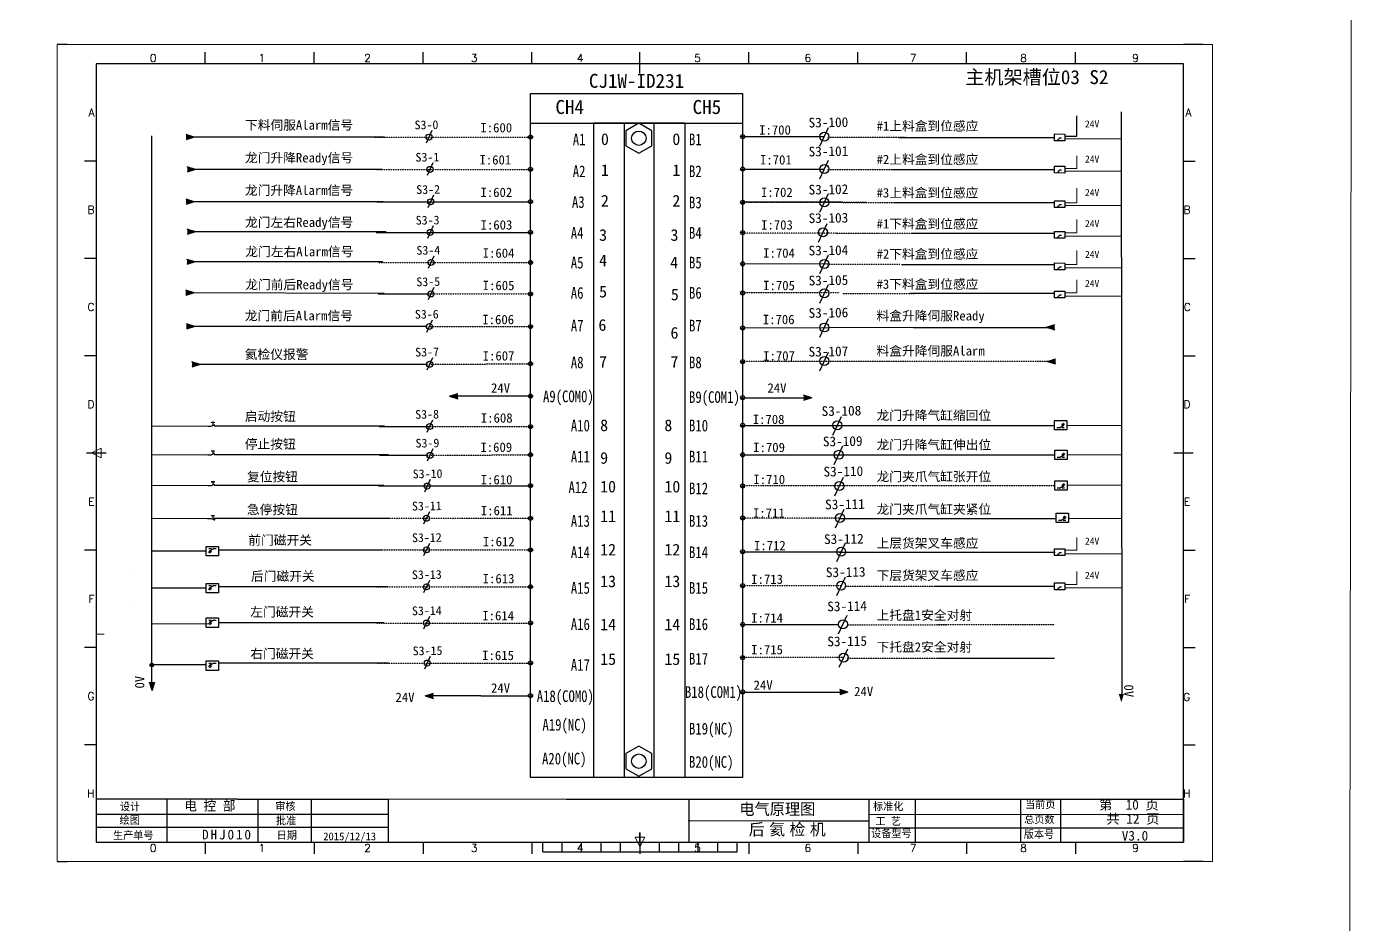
# Model space of a CAD drawing. Extents: x -471 to 3265, y -2399 to 467.
# Drawn here: x 2582 to 3265, y -984 to -523 of the extents above; entities that cross this region are included whole.
import ezdxf
from ezdxf.enums import TextEntityAlignment as Align

# ---------------------------------------------------------------- set-up
doc = ezdxf.new("R2010")
doc.units = 0
doc.header["$MEASUREMENT"] = 0
doc.linetypes.add('ACAD_ISO02W100', pattern=[15, 12, -3])
doc.linetypes.add('ACANSTGL', pattern=[0.11811, 0.07874, -0.03937])
doc.layers.add('1', color=3, linetype='Continuous', lineweight=20)
for name, color, linetype in [('AE_BOR', 1, 'Continuous'), ('SYMS', 7, 'Continuous'), ('图层1', 7, 'Continuous')]:
    doc.layers.add(name, color=color, linetype=linetype)
doc.styles.add('HZ', font='SimSun.ttf', dxfattribs={"width": 0.8})
doc.styles.add('WD', font='romans.shx', dxfattribs={"bigfont": 'gbcbig.shx'})
doc.styles.add('样式 2', font='NSimSun.ttf')

# ---------------------------------------------------------------- blocks, each defined once
blk = doc.blocks.new('SYMB2_M_326')
for p, q in [((-6.4, -0.5), (-7.8, 0.9)), ((0, 0), (0, -5)), ((-8.2, -2.2), (-9.6, -0.8)), ((-7.5, -2.9), (-8.2, -2.2)), ((-6.9, -2.4), (-8, -3.5)), ((-5.7, -4.7), (-8, -3.5)), ((-7.5, -2.9), (-7.1, -2.6)), ((-5.7, -4.7), (-7.5, -2.9)), ((-7.1, -2.6), (-6.9, -2.4)), ((-5.7, -4.7), (-6.9, -2.4)), ((-5.7, -1.2), (-6.4, -0.5)), ((-5.2, -0.6), (-6.2, -1.7)), ((-3.9, -2.9), (-6.2, -1.7)), ((-5.7, -1.2), (-5.4, -0.8)), ((-3.9, -2.9), (-5.7, -1.2)), ((-5.4, -0.8), (-5.2, -0.6)), ((-3.9, -2.9), (-5.2, -0.6)), ((0, -10), (-4, -3.5)), ((0, -10), (0, -15))]:
    blk.add_line(p, q)
for points in [[(-5.7, -4.7), (-6.9, -2.4), (-8, -3.5)], [(-3.9, -2.9), (-5.2, -0.6), (-6.2, -1.7)]]:
    blk.add_solid(points)
blk = doc.blocks.new('WDDOT')
blk.add_hatch(color=256).paths.add_polyline_path([(0.5, 0, 1), (-0.5, 0, 1)])
blk.add_circle((0, 0), 0.5)
blk = doc.blocks.new('gb_a2_a')
for p, q in [((584, 410), (25, 410)), ((25, 410), (25, 10)), ((584, 10), (584, 410)), ((25, 10), (584, 10))]:
    blk.add_line(p, q)
at = {"lineweight": 9, "ltscale": 0.1}
blk.add_line((25, 116.86), (29, 116.86), dxfattribs=at)
at = {"layer": 'AE_BOR', "lineweight": 30}
for p, q in [((10, 420), (4.93, 420)), ((594, 420), (584, 420)), ((4.93, 0), (10, 0)), ((594, 0), (584, 0))]:
    blk.add_line(p, q, dxfattribs=at)
at = {"layer": 'AE_BOR', "color": 1, "lineweight": 15}
for p, q in [((4.93, 420), (598.93, 420)), ((4.93, 0), (4.93, 420)), ((598.93, 420), (598.93, 0)), ((22.5, 210), (27.5, 212.5)), ((27.5, 212.5), (27.5, 207.5)), ((27.5, 207.5), (22.5, 210)), ((304.5, 7.5), (302, 12.5)), ((302, 12.5), (307, 12.5)), ((307, 12.5), (304.5, 7.5)), ((598.93, 0), (4.93, 0))]:
    blk.add_line(p, q, dxfattribs=at)
at = {"layer": 'AE_BOR'}
for p, q in [((81, 410), (81, 416)), ((137, 410), (137, 416)), ((193, 410), (193, 416)), ((249, 410), (249, 416)), ((304.5, 410), (304.5, 416)), ((360.5, 410), (360.5, 416)), ((416.5, 410), (416.5, 416)), ((472.5, 410), (472.5, 416)), ((528.5, 410), (528.5, 416)), ((25, 360), (19, 360)), ((584, 360), (590, 360)), ((25, 310), (19, 310)), ((584, 310), (590, 310)), ((25, 260), (19, 260)), ((584, 260), (590, 260)), ((25, 160), (19, 160)), ((584, 160), (590, 160)), ((25, 110), (19, 110)), ((584, 110), (590, 110)), ((25, 60), (19, 60)), ((584, 60), (590, 60)), ((81, 10), (81, 4)), ((137, 10), (137, 4)), ((193, 10), (193, 4)), ((249, 10), (249, 4)), ((304.5, 10), (304.5, 4)), ((360.5, 10), (360.5, 4)), ((416.5, 10), (416.5, 4)), ((472.5, 10), (472.5, 4)), ((528.5, 10), (528.5, 4))]:
    blk.add_line(p, q, dxfattribs=at)
at = {"layer": 'AE_BOR', "color": 2, "lineweight": 30}
for p, q in [((304.5, 405), (304.5, 415)), ((20, 210), (30, 210)), ((579, 210), (589, 210)), ((304.5, 10), (304.5, 15)), ((304.5, 15), (304.5, 5)), ((254.5, 5), (254.5, 10)), ((264.5, 5), (264.5, 10)), ((274.5, 5), (274.5, 10)), ((284.5, 5), (284.5, 10)), ((294.5, 5), (294.5, 10)), ((304.5, 10), (304.5, 5)), ((314.5, 5), (314.5, 10)), ((324.5, 5), (324.5, 10)), ((334.5, 5), (334.5, 10)), ((344.5, 5), (344.5, 10)), ((354.5, 5), (354.5, 10)), ((254.5, 5), (354.5, 5))]:
    blk.add_line(p, q, dxfattribs=at)
at = {"layer": 'AE_BOR', "style": 'WD'}
for s, p in [('0', (54.27, 411)), ('1', (110.12, 411)), ('2', (164.42, 411)), ('3', (219.22, 411)), ('4', (273.82, 411)), ('5', (334.12, 411)), ('6', (390.81, 411)), ('7', (445.01, 411)), ('8', (501.67, 411)), ('9', (559.4, 411)), ('0', (54.27, 5)), ('1', (110.12, 5)), ('2', (164.42, 5)), ('3', (219.22, 5)), ('4', (273.82, 5)), ('5', (334.12, 5)), ('6', (390.81, 5)), ('7', (445.01, 5)), ('8', (501.67, 5)), ('9', (559.4, 5))]:
    blk.add_text(s, height=4, dxfattribs=at).set_placement(p, align=Align.CENTER)
for s, p in [('A', (24, 385)), ('A', (588.05, 385)), ('B', (24, 335)), ('B', (587.67, 335)), ('C', (24, 285)), ('C', (587.86, 285)), ('D', (24, 235)), ('D', (587.67, 235)), ('E', (24, 185)), ('E', (587.48, 185)), ('F', (24, 135)), ('F', (587.48, 135)), ('F', (587.48, 135)), ('G', (24, 85)), ('G', (587.48, 84.56)), ('H', (24, 35)), ('H', (587.67, 35))]:
    blk.add_text(s, height=4, dxfattribs=at).set_placement(p, align=Align.MIDDLE_RIGHT)
blk = doc.blocks.new('常开按钮')
at = {"linetype": 'ByBlock'}
for p, q in [((-1911.92, -787.73), (-1910.06, -787.73)), ((-1910.06, -787.73), (-1908.18, -786.93)), ((-1909.9, -785.68), (-1908.56, -785.68)), ((-1909.9, -785.68), (-1909.9, -786.07)), ((-1909.23, -785.68), (-1909.23, -785.89)), ((-1909.23, -786.06), (-1909.23, -786.28)), ((-1909.23, -786.45), (-1909.23, -786.67)), ((-1909.23, -786.84), (-1909.23, -787.05)), ((-1909.23, -787.22), (-1909.23, -787.38)), ((-1908.56, -785.68), (-1908.56, -786.07)), ((-1906.25, -787.73), (-1908.52, -787.73))]:
    blk.add_line(p, q, dxfattribs=at)
blk = doc.blocks.new('常闭按钮')
at = {"linetype": 'ByBlock'}
for p, q in [((-1854.11, -790.83), (-1852.77, -790.83)), ((-1854.11, -790.83), (-1854.11, -791.22)), ((-1853.44, -790.83), (-1853.44, -791.04)), ((-1853.44, -791.21), (-1853.44, -791.43)), ((-1853.44, -791.6), (-1853.44, -791.82)), ((-1853.44, -791.99), (-1853.44, -792.2)), ((-1852.77, -790.83), (-1852.77, -791.22)), ((-1856.13, -792.28), (-1854.28, -792.28)), ((-1854.28, -792.28), (-1852.4, -793.09)), ((-1853.44, -792.37), (-1853.44, -792.53)), ((-1850.47, -792.28), (-1852.73, -792.28)), ((-1852.73, -792.28), (-1852.73, -793.43))]:
    blk.add_line(p, q, dxfattribs=at)

msp = doc.modelspace()

# ---------------------------------------------------------------- hatches: boundary and pattern name
for points in [[(2668.14, -579.42), (2663.89, -580.78), (2663.89, -578.06)], [(2668.74, -596.06), (2664.5, -597.42), (2664.5, -594.7)], [(2668.15, -612.64), (2663.9, -614), (2663.9, -611.28)], [(2668.74, -628.15), (2664.49, -629.51), (2664.49, -626.79)], [(2668.58, -643.6), (2664.33, -644.96), (2664.33, -642.24)], [(2668.02, -659.48), (2663.78, -660.84), (2663.78, -658.12)], [(2668.36, -676.74), (2664.12, -678.1), (2664.12, -675.38)], [(3106.31, -677.11), (3110.56, -675.75), (3110.56, -678.47)], [(2671.18, -696.23), (2666.93, -697.59), (2666.93, -694.87)], [(3106.8, -694.67), (3111.05, -693.31), (3111.05, -696.03)], [(2799.41, -712.52), (2803.66, -711.16), (2803.66, -713.88)], [(2985.72, -713.45), (2981.48, -714.81), (2981.48, -712.09)], [(2646.5, -863.8), (2645.08, -859.58), (2647.8, -859.54)], [(2786.87, -866.55), (2791.12, -865.19), (2791.12, -867.91)], [(3004.25, -864.66), (3000.01, -866.02), (3000.01, -863.3)], [(3144.82, -869.86), (3143.46, -865.61), (3146.18, -865.61)]]:
    msp.add_hatch(color=256).paths.add_polyline_path(points)
h = msp.add_hatch(color=256)
edge = h.paths.add_edge_path()
edge.add_arc((2646.3, -850.83), 0.944, 0, 360)

# ---------------------------------------------------------------- linework, layer by layer
at = {"lineweight": -3, "ltscale": 0.5}
for p, q in [((3144.82, -566.5), (3145.05, -865.53)), ((3001.47, -612.9), (2950.31, -612.9)), ((2994.41, -644.8), (2950.1, -644.54)), ((3038.99, -677.33), (2950.1, -677.56)), ((3114.57, -727.79), (3114.74, -727.79)), ((3114.72, -743.1), (3114.88, -743.1)), ((3114.72, -758.87), (3114.88, -758.87)), ((2999.7, -775.4), (3110.83, -775.4)), ((3115.32, -775.5), (3115.48, -775.5)), ((2999.7, -792.69), (3110.83, -792.69))]:
    msp.add_line(p, q, dxfattribs=at)
for p, q in [((2841.02, -572.23), (2950.1, -572.23)), ((2646.3, -859.7), (2646.3, -578.77)), ((2668.14, -579.42), (2663.89, -578.06)), ((2668.14, -579.42), (2663.89, -580.78)), ((2765.81, -579.44), (2664.52, -579.44)), ((2790.36, -576.09), (2787.44, -582.49)), ((2950.1, -579.15), (2992.12, -579.15)), ((2989.86, -584.12), (2994.29, -574.53)), ((3030.56, -579.54), (3110.5, -579.54)), ((3110.49, -581.28), (3110.5, -577.8)), ((3110.5, -577.8), (3115.72, -577.82)), ((3115.72, -577.82), (3115.71, -581.3)), ((3115.71, -581.3), (3110.49, -581.28)), ((2790.84, -592.7), (2787.91, -599.1)), ((2989.86, -600.84), (2994.28, -591.26)), ((2668.74, -596.06), (2664.5, -594.7)), ((2668.74, -596.06), (2664.5, -597.42)), ((2764.75, -596.05), (2665.05, -596.05)), ((2950.1, -595.87), (2992.11, -595.87)), ((3027.12, -596.11), (3110.5, -596.11)), ((3110.49, -597.85), (3110.5, -594.37)), ((3115.71, -597.86), (3110.49, -597.85)), ((3110.5, -594.37), (3115.72, -594.38)), ((3115.72, -594.38), (3115.71, -597.86)), ((2668.15, -612.64), (2663.9, -611.28)), ((2668.15, -612.64), (2663.9, -614)), ((2765.23, -612.63), (2664.41, -612.63)), ((2791.22, -609.32), (2788.29, -615.72)), ((2989.86, -617.97), (2994.28, -608.39)), ((3027.68, -612.94), (3110.5, -612.94)), ((3110.49, -615.58), (3110.5, -612.09)), ((3110.5, -612.09), (3115.72, -612.11)), ((3115.72, -612.11), (3115.71, -615.59)), ((3115.71, -615.59), (3110.49, -615.58)), ((2668.74, -628.15), (2664.49, -626.79)), ((2668.74, -628.15), (2664.49, -629.51)), ((2766.89, -628.14), (2664.7, -628.14)), ((2790.94, -625.08), (2788.01, -631.48)), ((2989.19, -633.37), (2993.62, -623.79)), ((3110.49, -631.38), (3110.5, -627.89)), ((3110.5, -627.89), (3115.72, -627.91)), ((3115.72, -627.91), (3115.71, -631.39)), ((3037.49, -628.74), (3110.5, -628.74)), ((3115.71, -631.39), (3110.49, -631.38)), ((2791.32, -640.54), (2788.39, -646.94)), ((2989.86, -649.53), (2994.28, -639.95)), ((2668.58, -643.6), (2664.33, -642.24)), ((2668.58, -643.6), (2664.33, -644.96)), ((2765.1, -643.6), (2664.7, -643.6)), ((3031.78, -644.89), (3110.5, -644.89)), ((3110.49, -647.6), (3110.5, -644.11)), ((3115.71, -647.61), (3110.49, -647.6)), ((3110.5, -644.11), (3115.72, -644.13)), ((3115.72, -644.13), (3115.71, -647.61)), ((2989.86, -664.7), (2994.28, -655.12)), ((2668.02, -659.48), (2663.78, -658.12)), ((2668.02, -659.48), (2663.78, -660.84)), ((2765.79, -659.78), (2664.48, -659.47)), ((2762.77, -659.95), (2788.68, -659.95)), ((2791.27, -656.72), (2788.34, -663.12)), ((3036.11, -659.55), (3110.5, -659.55)), ((3110.49, -662.05), (3110.5, -658.57)), ((3115.71, -662.06), (3110.49, -662.05)), ((3110.5, -658.57), (3115.72, -658.58)), ((3115.72, -658.58), (3115.71, -662.06)), ((2668.36, -676.74), (2664.12, -675.38)), ((2790.51, -673.43), (2787.59, -679.83)), ((2989.86, -682.24), (2994.28, -672.66)), ((3106.31, -677.11), (3110.56, -675.75)), ((2668.36, -676.74), (2664.12, -678.1)), ((2767.69, -676.78), (2664.57, -676.78)), ((2763.1, -676.66), (2787.97, -676.66)), ((3037.91, -677.29), (3110.36, -677.29)), ((3106.31, -677.11), (3110.56, -678.47)), ((2671.18, -696.23), (2666.93, -694.87)), ((2671.18, -696.23), (2666.93, -697.59)), ((2768.54, -696.24), (2668.12, -696.24)), ((2763.27, -696.09), (2788.09, -696.09)), ((2790.68, -692.86), (2787.76, -699.26)), ((2989.86, -699.5), (2994.28, -689.92)), ((3106.8, -694.67), (3111.05, -693.31)), ((3106.8, -694.67), (3111.05, -696.03)), ((2799.41, -712.52), (2803.66, -711.16)), ((2799.41, -712.52), (2803.66, -713.88)), ((2841.02, -712.58), (2803.57, -712.59)), ((2950.1, -713.35), (2981.51, -713.35)), ((2985.72, -713.45), (2981.48, -712.09)), ((2985.72, -713.45), (2981.48, -714.81)), ((2996.56, -732.53), (3000.99, -722.95)), ((2766.01, -728.01), (2680.62, -728.01)), ((2763.27, -728.1), (2788.09, -728.1)), ((2790.68, -724.87), (2787.75, -731.27)), ((2950.1, -727.57), (3110.6, -727.57)), ((2767.98, -742.7), (2680.62, -742.7)), ((2763.44, -742.89), (2788.45, -742.89)), ((2790.85, -739.66), (2787.93, -746.06)), ((2950.1, -742.72), (3110.39, -742.72)), ((2997.21, -747.69), (3001.64, -738.11)), ((2789.4, -755.48), (2786.47, -761.88)), ((2997.53, -763.73), (3001.96, -754.15)), ((2765.57, -758.54), (2680.62, -758.54)), ((2762.81, -758.71), (2840.67, -758.71)), ((2997.85, -780.19), (3002.28, -770.61)), ((2768.94, -775.41), (2680.62, -775.41)), ((2789.02, -772.01), (2786.09, -778.41)), ((2765.07, -791.66), (2680.62, -791.66)), ((2789.02, -788.26), (2786.09, -794.66)), ((2998.5, -797.48), (3002.93, -787.9)), ((3110.49, -794.46), (3110.5, -790.98)), ((3110.5, -790.98), (3115.72, -790.99)), ((3115.72, -790.99), (3115.71, -794.47)), ((2674.3, -792.28), (2646.3, -792.28)), ((2950.1, -792.51), (3000.76, -792.51)), ((3115.71, -794.47), (3110.49, -794.46)), ((2635.95, -802.66), (2635.95, -802.66)), ((2998.5, -814.99), (3002.93, -805.41)), ((2674.3, -811.28), (2646.3, -811.28)), ((2767.56, -810.56), (2680.62, -810.56)), ((2789.01, -807.3), (2786.08, -813.7)), ((3049.04, -810.28), (3110.5, -810.28)), ((3110.49, -812.03), (3110.5, -808.55)), ((3115.71, -812.04), (3110.49, -812.03)), ((3110.5, -808.55), (3115.72, -808.56)), ((3115.72, -808.56), (3115.71, -812.04)), ((2635.95, -820.66), (2635.95, -820.66)), ((2789.01, -825.85), (2786.08, -832.25)), ((2999.45, -834.8), (3003.88, -825.21)), ((2765.75, -829.15), (2680.65, -829.15)), ((2950.1, -829.94), (2999.41, -829.94)), ((2789.39, -846.43), (2786.46, -852.83)), ((2999.79, -851.94), (3004.22, -842.36)), ((2674.3, -850.59), (2646.3, -850.59)), ((2767.99, -849.73), (2680.65, -849.73)), ((3050.33, -847.23), (3110.5, -847.23)), ((2646.5, -863.8), (2645.08, -859.58)), ((2646.5, -863.8), (2647.8, -859.54)), ((2786.87, -866.55), (2791.12, -865.19)), ((2786.87, -866.55), (2791.12, -867.91)), ((2799.85, -866.53), (2791.13, -866.53)), ((2815.52, -866.53), (2799.85, -866.53)), ((2815.52, -866.53), (2841.02, -866.53)), ((2950.1, -864.68), (2975.6, -864.68)), ((2975.6, -864.68), (2991.28, -864.68)), ((2991.28, -864.68), (2999.99, -864.68)), ((3004.25, -864.66), (3000.01, -863.3)), ((3004.25, -864.66), (3000.01, -866.02)), ((2690.21, -919.79), (2617.78, -919.79)), ((2617.78, -919.79), (2617.78, -941.78)), ((2654.05, -919.79), (2654.05, -941.78)), ((2690.21, -919.79), (2767.82, -919.79)), ((2700.81, -919.79), (2700.81, -941.78)), ((2728.26, -919.79), (2728.26, -941.79)), ((2767.82, -919.79), (2767.82, -941.78)), ((2859.31, -919.79), (2979.21, -919.79)), ((2922.37, -919.79), (2922.37, -941.78)), ((2979.21, -919.79), (3116.78, -919.79)), ((3015, -919.79), (3015, -941.78)), ((3116.78, -919.79), (3176.78, -919.79)), ((2979.21, -930.79), (3014.97, -930.79)), ((2617.78, -941.78), (3176.78, -941.78))]:
    msp.add_line(p, q)
at = {"linetype": 'ACAD_ISO02W100'}
for p, q in [((3121.98, -578.89), (3122.01, -568.45)), ((3113.02, -579.91), (3111.82, -581.14)), ((3114.02, -579.92), (3113.02, -579.91)), ((3115.72, -578.87), (3121.98, -578.89)), ((3113.02, -596.48), (3111.82, -597.71)), ((3114.02, -596.48), (3113.02, -596.48)), ((3115.72, -595.44), (3121.98, -595.46)), ((3113.02, -614.21), (3111.82, -615.43)), ((3114.02, -614.21), (3113.02, -614.21)), ((3113.02, -630.01), (3111.82, -631.23)), ((3114.02, -630.01), (3113.02, -630.01)), ((3113.02, -646.23), (3111.82, -647.45)), ((3114.02, -646.23), (3113.02, -646.23)), ((3113.02, -660.68), (3111.82, -661.91)), ((3114.02, -660.68), (3113.02, -660.68)), ((3113.02, -793.09), (3111.82, -794.32)), ((3114.02, -793.09), (3113.02, -793.09)), ((3113.02, -810.66), (3111.82, -811.89)), ((3114.02, -810.66), (3113.02, -810.66))]:
    msp.add_line(p, q, dxfattribs=at)
at = {"linetype": 'ACANSTGL'}
for p, q in [((2760.78, -579.41), (2841.02, -579.41)), ((2993.7, -579.38), (3033.87, -579.38)), ((2761.61, -596.02), (2841.02, -596.02)), ((2993.7, -596.11), (3034.19, -596.11)), ((3014.03, -612.96), (2950.1, -612.94)), ((3001.86, -612.94), (3032.8, -612.94)), ((2998.16, -628.72), (2949.44, -628.72)), ((2998.16, -628.72), (3037.69, -628.72)), ((2762.84, -643.86), (2841.02, -643.86)), ((2993.8, -644.8), (3030.98, -644.8)), ((2788.69, -660.04), (2841.02, -660.04)), ((2999.78, -659.49), (2950.1, -659.49)), ((3001.39, -659.73), (3038.65, -659.73)), ((2789.02, -676.75), (2841.02, -676.78)), ((2789.19, -696.18), (2841.02, -695.92)), ((2950.1, -694.5), (3039.62, -694.5)), ((3038.73, -694.55), (3110.5, -694.55)), ((2787.65, -728.19), (2841.02, -728.19)), ((2789.36, -742.98), (2841.02, -742.7)), ((2950.1, -758.43), (3039.62, -758.43)), ((3037.77, -758.48), (3110.5, -758.48)), ((2761.73, -775.33), (2841.02, -775.33)), ((3000.11, -775.23), (2950.1, -775.23)), ((2761.57, -791.58), (2841.02, -791.58)), ((2761.73, -810.55), (2841.02, -810.55)), ((3000.76, -810.02), (2950.1, -810.02)), ((3002.41, -810.25), (3051.13, -810.25)), ((2762.05, -829.17), (2841.02, -829.17)), ((3003.79, -830.06), (3055.18, -830.06)), ((3050.02, -829.88), (3110.5, -829.88)), ((2762.39, -849.75), (2841.02, -849.75)), ((3002.05, -846.97), (2950.1, -846.97)), ((3003.84, -847.21), (3059.5, -847.21))]:
    msp.add_line(p, q, dxfattribs=at)
at = {"lineweight": -3}
for p, q in [((2839.98, -579.41), (2842.06, -579.41)), ((2841.02, -578.37), (2841.02, -580.45)), ((2949.06, -579.15), (2951.14, -579.15)), ((2950.1, -578.11), (2950.1, -580.19)), ((2839.98, -596.02), (2842.06, -596.02)), ((2841.02, -594.98), (2841.02, -597.06)), ((2949.06, -595.87), (2951.14, -595.87)), ((2950.1, -594.83), (2950.1, -596.91)), ((2762.02, -612.64), (2841.02, -612.64)), ((2839.98, -612.64), (2842.06, -612.64)), ((2841.02, -611.6), (2841.02, -613.68)), ((2949.06, -612.94), (2951.14, -612.94)), ((2950.1, -611.9), (2950.1, -613.98)), ((2841.02, -627.36), (2841.02, -629.44)), ((2950.1, -627.45), (2950.1, -629.53)), ((2761.61, -628.4), (2841.02, -628.4)), ((2839.98, -628.4), (2842.06, -628.4)), ((2949.06, -628.49), (2951.14, -628.49)), ((2839.98, -643.86), (2842.06, -643.86)), ((2841.02, -642.82), (2841.02, -644.9)), ((2949.06, -644.54), (2951.14, -644.54)), ((2950.1, -643.51), (2950.1, -645.58)), ((2839.98, -660.04), (2842.06, -660.04)), ((2841.02, -659), (2841.02, -661.08)), ((2949.06, -659.49), (2951.14, -659.49)), ((2950.1, -658.45), (2950.1, -660.53)), ((2841.02, -675.74), (2841.02, -677.82)), ((2839.98, -676.78), (2842.06, -676.78)), ((2949.07, -677.56), (2951.14, -677.56)), ((2950.11, -676.52), (2950.11, -678.6)), ((2839.98, -695.92), (2842.06, -695.92)), ((2841.02, -694.88), (2841.02, -696.96)), ((2949.06, -694.84), (2951.14, -694.84)), ((2950.1, -693.8), (2950.1, -695.88)), ((2839.98, -712.58), (2842.06, -712.58)), ((2841.02, -711.54), (2841.02, -713.62)), ((2949.06, -713.35), (2951.14, -713.35)), ((2950.1, -712.31), (2950.1, -714.39)), ((2839.98, -728.19), (2842.06, -728.19)), ((2841.02, -727.15), (2841.02, -729.23)), ((2949.06, -727.57), (2951.14, -727.57)), ((2950.1, -726.53), (2950.1, -728.6)), ((2839.98, -742.7), (2842.06, -742.7)), ((2841.02, -741.66), (2841.02, -743.73)), ((2949.06, -742.72), (2951.14, -742.72)), ((2950.1, -741.68), (2950.1, -743.76)), ((2841.02, -757.5), (2841.02, -759.57)), ((2950.1, -757.73), (2950.1, -759.8)), ((2839.98, -758.54), (2842.06, -758.54)), ((2949.06, -758.77), (2951.14, -758.77)), ((2839.98, -775.33), (2842.06, -775.33)), ((2841.02, -774.29), (2841.02, -776.37)), ((2949.06, -775.23), (2951.14, -775.23)), ((2950.1, -774.19), (2950.1, -776.27)), ((2839.98, -791.58), (2842.06, -791.58)), ((2841.02, -790.54), (2841.02, -792.62)), ((2950.1, -791.47), (2950.1, -793.55)), ((2949.06, -792.51), (2951.14, -792.51)), ((2839.98, -810.55), (2842.06, -810.55)), ((2841.02, -809.52), (2841.02, -811.59)), ((2949.06, -810.02), (2951.14, -810.02)), ((2950.1, -808.98), (2950.1, -811.06)), ((2839.98, -829.17), (2842.06, -829.17)), ((2841.02, -828.13), (2841.02, -830.21)), ((2949.06, -829.94), (2951.14, -829.94)), ((2950.1, -828.9), (2950.1, -830.98)), ((2950.1, -845.94), (2950.1, -848.01)), ((2839.98, -849.75), (2842.06, -849.75)), ((2841.02, -848.71), (2841.02, -850.79)), ((2949.06, -846.97), (2951.14, -846.97)), ((2839.98, -866.53), (2842.06, -866.53)), ((2841.02, -865.49), (2841.02, -867.57)), ((2949.06, -864.68), (2951.14, -864.68)), ((2950.1, -863.64), (2950.1, -865.72))]:
    msp.add_line(p, q, dxfattribs=at)
at = {"lineweight": 0}
for p, q in [((3115.96, -580.24), (3145.01, -580.24)), ((3121.98, -595.46), (3121.98, -589.06)), ((3115.73, -596.99), (3144.76, -596.99)), ((3122, -613.2), (3122, -605.68)), ((3115.79, -613.2), (3122, -613.2)), ((3115.72, -614.51), (3144.74, -614.51)), ((3122, -628.57), (3122, -621.83)), ((3115.71, -628.57), (3122, -628.57)), ((3115.72, -630.34), (3144.89, -630.34)), ((3121.99, -644.94), (3121.99, -637.67)), ((3115.76, -646.66), (3144.91, -646.66)), ((3115.77, -644.94), (3121.99, -644.94)), ((3121.99, -659.39), (3121.99, -652.74)), ((3115.68, -659.39), (3121.99, -659.39)), ((3115.76, -661.17), (3144.91, -661.17)), ((2675.05, -728.01), (2646.3, -728.01)), ((3116.87, -727.73), (3144.97, -727.73)), ((2675.05, -742.71), (2646.3, -742.71)), ((3116.99, -742.79), (3144.97, -742.79)), ((2675.05, -758.54), (2646.3, -758.54)), ((3116.99, -758.4), (3144.97, -758.4)), ((2675, -775.39), (2646.3, -775.39)), ((3117.58, -775.46), (3144.85, -775.46)), ((3121.99, -791.8), (3121.99, -785.15)), ((3115.68, -791.8), (3121.99, -791.8)), ((3115.76, -793.58), (3144.91, -793.58)), ((3121.99, -809.37), (3121.99, -802.72)), ((3115.68, -809.37), (3121.99, -809.37)), ((3115.76, -811.15), (3144.91, -811.15)), ((2675.47, -829.6), (2646.31, -829.6))]:
    msp.add_line(p, q, dxfattribs=at)
at = {"lineweight": 9, "ltscale": 0.1}
for p, q in [((2767.82, -919.79), (2859.31, -919.79)), ((2922.01, -930.79), (2979.21, -930.79))]:
    msp.add_line(p, q, dxfattribs=at)
at = {"color": 0, "ltscale": 2}
for p, q in [((3038.89, -919.79), (3038.89, -941.78)), ((3113.47, -919.79), (3113.47, -941.78)), ((2617.78, -927.47), (2767.82, -927.41)), ((3015.08, -927.54), (3176.78, -927.48)), ((2617.78, -934.17), (2767.82, -934.17)), ((3014.97, -934.51), (3176.78, -934.51))]:
    msp.add_line(p, q, dxfattribs=at)
at = {"color": 0}
for p, q in [((3093.06, -919.79), (3093.06, -941.78)), ((3176.78, -919.79), (3176.78, -941.78))]:
    msp.add_line(p, q, dxfattribs=at)
at = {"lineweight": 0}
msp.add_lwpolyline([(-466.35, 467.25), (3264.68, 467.25), (3259.84, -2399.44), (-471.18, -2399.44)], close=True, dxfattribs=at)
for points in [[(2841.02, -557.05), (2950.1, -557.05), (2950.1, -908.54), (2841.02, -908.54)], [(2873.58, -572.15), (2920.39, -572.15), (2920.39, -908.54), (2873.58, -908.54)], [(2889.34, -572.23), (2904.47, -572.23), (2904.47, -908.54), (2889.34, -908.54)], [(2896.72, -572.23), (2890.01, -576.11), (2890.01, -583.86), (2896.72, -587.73), (2903.43, -583.86), (2903.43, -576.11)], [(3116.85, -725.02), (3116.85, -729.86), (3110.53, -729.86), (3110.53, -725.02)], [(3117, -740.33), (3117, -745.17), (3110.68, -745.17), (3110.68, -740.33)], [(3117, -756.1), (3117, -760.94), (3110.68, -760.94), (3110.68, -756.1)], [(3117.6, -772.73), (3117.6, -777.57), (3111.28, -777.57), (3111.28, -772.73)], [(2674.3, -794.7), (2674.3, -789.86), (2680.62, -789.86), (2680.62, -794.7)], [(2674.3, -813.71), (2674.3, -808.86), (2680.62, -808.86), (2680.62, -813.71)], [(2674.3, -831.42), (2674.3, -826.57), (2680.62, -826.57), (2680.62, -831.42)], [(2674.3, -853.51), (2674.3, -848.67), (2680.62, -848.67), (2680.62, -853.51)], [(2896.72, -892.43), (2890.01, -896.3), (2890.01, -904.06), (2896.72, -907.93), (2903.43, -904.06), (2903.43, -896.3)]]:
    msp.add_lwpolyline(points, close=True)
at = {"color": 6}
for centre, radius in [((2788.87, -579.41), 1.54), ((2992.12, -579.15), 2.31), ((2992.11, -595.87), 2.31), ((2789.35, -596.02), 1.54), ((2789.73, -612.64), 1.54), ((2992.11, -613), 2.31), ((2789.45, -628.4), 1.54), ((2991.45, -628.4), 2.31), ((2789.83, -643.86), 1.54), ((2992.11, -644.56), 2.31), ((2789.78, -660.04), 1.54), ((2992.11, -659.73), 2.31), ((2789.02, -676.75), 1.54), ((2992.11, -677.27), 2.31), ((2789.19, -696.18), 1.54), ((2992.11, -694.53), 2.31), ((2789.19, -728.19), 1.54), ((2998.82, -727.57), 2.31), ((2789.36, -742.98), 1.54), ((2999.46, -742.72), 2.31), ((2787.91, -758.79), 1.54), ((2999.78, -758.77), 2.31), ((2787.53, -775.33), 1.54), ((3000.11, -775.23), 2.31), ((2787.53, -791.58), 1.54), ((3000.76, -792.51), 2.31), ((2787.52, -810.61), 1.54), ((3000.76, -810.02), 2.31), ((2787.52, -829.17), 1.54), ((3001.71, -829.83), 2.31), ((3002.05, -846.97), 2.31), ((2787.9, -849.75), 1.54)]:
    msp.add_circle(centre, radius, dxfattribs=at)
at = {"lineweight": -3}
for centre in [(2841.02, -579.41), (2950.1, -579.15), (2841.02, -596.02), (2950.1, -595.87), (2841.02, -612.64), (2950.1, -612.94), (2841.02, -628.4), (2950.1, -628.49), (2841.02, -643.86), (2950.1, -644.54), (2841.02, -660.04), (2950.1, -659.49), (2841.02, -676.78), (2950.11, -677.56), (2841.02, -695.92), (2950.1, -694.84), (2841.02, -712.58), (2950.1, -713.35), (2841.02, -728.19), (2950.1, -727.57), (2841.02, -742.7), (2950.1, -742.72), (2841.02, -758.54), (2950.1, -758.77), (2841.02, -775.33), (2950.1, -775.23), (2841.02, -791.58), (2950.1, -792.51), (2841.02, -810.55), (2950.1, -810.02), (2841.02, -829.17), (2950.1, -829.94), (2950.1, -846.97), (2841.02, -849.75), (2841.02, -866.53), (2950.1, -864.68)]:
    msp.add_circle(centre, 1.04, dxfattribs=at)
for centre, radius in [((2896.72, -579.98), 3.71), ((2646.3, -850.83), 0.944), ((2896.72, -900.18), 3.71)]:
    msp.add_circle(centre, radius)

# ---------------------------------------------------------------- block references
msp.add_blockref('gb_a2_a', (2592.78, -951.78))
at = {"linetype": 'ByBlock'}
for name, p in [('常开按钮', (4586.96, 59.72)), ('常开按钮', (4586.96, 45.03)), ('常开按钮', (4586.96, 29.2)), ('常闭按钮', (4531.13, 16.89))]:
    msp.add_blockref(name, p, dxfattribs=at)
at = {"layer": 'SYMS', "color": 0, "lineweight": -3, "xscale": 1.199999999999818, "yscale": 1.199999999999818, "zscale": 1.2}
msp.add_blockref('WDDOT', (2646.3, -850.83), dxfattribs=at)
at = {"layer": 'SYMS', "lineweight": -3, "xscale": 1.199999999999818, "yscale": 1.199999999999818, "zscale": 1.2}
msp.add_blockref('WDDOT', (2646.3, -850.83), dxfattribs=at)
at = {"layer": '图层1', "color": 7, "linetype": 'Continuous', "xscale": 0.2488319999988562, "yscale": 0.2488320000002204, "zscale": 0.2488319999993965}
for p, rotation in [((3115.45, -728.78), 270), ((3115.6, -744.09), 270), ((3115.6, -759.86), 270), ((3116.2, -776.49), 270), ((2675.7, -790.93), 90), ((2675.7, -809.94), 90), ((2675.7, -827.65), 90), ((2675.7, -849.75), 90)]:
    msp.add_blockref('SYMB2_M_326', p, dxfattribs=dict(at, rotation=rotation))

# ---------------------------------------------------------------- texts
at = {"attachment_point": 1}
for s, insert, char_height, width in [('{\\fFangSong|b0|i0|c134|p49;主机架槽位03 S2}', (3064.6, -544.98), 7.2, 121.6447), ('{\\fFangSong|b0|i0|c134|p49;CJ1W-ID231}', (2871.04, -546.89), 7.2, 38.5041), ('{\\fFangSong|b0|i0|c134|p49;CH4}', (2853.84, -560.33), 7.2, 38.5041), ('{\\fFangSong|b0|i0|c134|p49;CH5}', (2924.36, -560.33), 7.2, 38.5041), ('{\\fSimSun|b0|i0|c134|p2;下料伺服Alarm信号}', (2694.21, -570.8), 4.8, 62.4153), ('{\\fSimSun|b0|i0|c134|p2; I:600}', (2811.99, -572.17), 4.8, 62.4153), ('{\\fSimSun|b0|i0|c134|p2; I:700}', (2955.32, -573.31), 4.8, 62.4153), ('24V', (3126.13, -570.86), 3.6, 13.1111), ('{\\fSimSun|b0|i0|c134|p2;0}', (2877.23, -577.46), 6, 4.47), ('{\\fSimSun|b0|i0|c134|p2;0}', (2913.95, -577.46), 6, 4.47), ('{\\fSimSun|b0|i0|c134|p2;龙门升降Ready信号}', (2694.21, -587.63), 4.8, 68.7196), ('{\\fSimSun|b0|i0|c134|p2; I:601}', (2811.52, -588.68), 4.8, 62.4153), ('{\\fSimSun|b0|i0|c134|p2;1}', (2877.23, -593.41), 6, 4.47), ('{\\fSimSun|b0|i0|c134|p2;1}', (2913.95, -593.41), 6, 4.47), ('{\\fSimSun|b0|i0|c134|p2; I:701}', (2955.75, -588.68), 4.8, 62.4153), ('24V', (3126.13, -588.89), 3.6, 13.1111), ('{\\fSimSun|b0|i0|c134|p2;龙门升降Alarm信号}', (2694.18, -604.36), 4.8, 69.1694), ('{\\fSimSun|b0|i0|c134|p2; I:602}', (2812.04, -605.38), 4.8, 62.4153), ('{\\fSimSun|b0|i0|c134|p2; I:702}', (2956.27, -605.38), 4.8, 62.4153), ('24V', (3126.13, -606.12), 3.6, 13.1111), ('{\\fSimSun|b0|i0|c134|p2;2}', (2877.23, -609.13), 6, 4.47), ('{\\fSimSun|b0|i0|c134|p2;2}', (2913.95, -609.13), 6, 4.47), ('{\\fSimSun|b0|i0|c134|p2;龙门左右Ready信号}', (2694.28, -620.8), 4.8, 62.4153), ('{\\fSimSun|b0|i0|c134|p2; I:603}', (2812.1, -622.12), 4.8, 62.4153), ('{\\fSimSun|b0|i0|c134|p2;3}', (2876.29, -626.73), 6, 4.47), ('{\\fSimSun|b0|i0|c134|p2;3}', (2913, -626.73), 6, 4.47), ('{\\fSimSun|b0|i0|c134|p2; I:703}', (2956.33, -622.12), 4.8, 62.4153), ('24V', (3126.13, -622.08), 3.6, 13.1111), ('{\\fSimSun|b0|i0|c134|p2;龙门左右Alarm信号}', (2694.37, -635.84), 4.8, 62.4153), ('{\\fSimSun|b0|i0|c134|p2; I:604}', (2813.18, -636.6), 4.8, 62.4153), ('{\\fSimSun|b0|i0|c134|p2;4}', (2876.29, -639.81), 6, 4.47), ('{\\fSimSun|b0|i0|c134|p2;4}', (2912.81, -640.89), 6, 4.47), ('{\\fSimSun|b0|i0|c134|p2; I:704}', (2957.41, -636.6), 4.8, 62.4153), ('24V', (3126.13, -637.88), 3.6, 13.1111), ('{\\fSimSun|b0|i0|c134|p2;龙门前后Ready信号}', (2694.37, -652.8), 4.8, 71.5194), ('{\\fSimSun|b0|i0|c134|p2; I:605}', (2813.18, -653.28), 4.8, 62.4153), ('{\\fSimSun|b0|i0|c134|p2; I:705}', (2957.41, -653.28), 4.8, 62.4153), ('24V', (3126.13, -652.86), 3.6, 13.1111), ('{\\fSimSun|b0|i0|c134|p2;5}', (2876.29, -655.83), 6, 4.47), ('{\\fSimSun|b0|i0|c134|p2;5}', (2913.2, -657.28), 6, 4.47), ('{\\fSimSun|b0|i0|c134|p2;龙门前后Alarm信号}', (2694.12, -668.81), 4.8, 69.1288), ('{\\fSimSun|b0|i0|c134|p2; I:606}', (2812.98, -670.76), 4.8, 62.4153), ('{\\fSimSun|b0|i0|c134|p2;6}', (2875.95, -672.98), 6, 4.47), ('{\\fSimSun|b0|i0|c134|p2; I:706}', (2957.21, -670.76), 4.8, 62.4153), ('{\\fSimSun|b0|i0|c134|p2;6}', (2913, -676.99), 6, 4.47), ('{\\fSimSun|b0|i0|c134|p2;氦检仪报警}', (2694.12, -688.62), 4.8, 69.1288), ('{\\fSimSun|b0|i0|c134|p2; I:607}', (2813.18, -689.44), 4.8, 62.4153), ('{\\fSimSun|b0|i0|c134|p2; I:707}', (2957.41, -689.44), 4.8, 62.4153), ('{\\fSimSun|b0|i0|c134|p2;7}', (2876.29, -691.96), 6, 4.47), ('{\\fSimSun|b0|i0|c134|p2;7}', (2913, -691.96), 6, 4.47), ('{\\fSimSun|b0|i0|c134|p2; 24V}', (2817.45, -705.95), 4.8, 62.4153), ('{\\fSimSun|b0|i0|c134|p2; 24V}', (2959.59, -705.95), 4.8, 62.4153), ('{\\fSimSun|b0|i0|c134|p2;启动按钮}', (2694.12, -720.51), 4.8, 69.1288), ('{\\fSimSun|b0|i0|c134|p2; I:608}', (2812.24, -721.36), 4.8, 62.4153), ('{\\fSimSun|b0|i0|c134|p2; I:708}', (2952.03, -722.09), 4.8, 62.4153), ('{\\fSimSun|b0|i0|c134|p2;8}', (2876.85, -724.54), 6, 4.47), ('{\\fSimSun|b0|i0|c134|p2;8}', (2909.86, -724.54), 6, 4.47), ('{\\fSimSun|b0|i0|c134|p2;停止按钮}', (2694.12, -734.78), 4.8, 69.1288), ('{\\fSimSun|b0|i0|c134|p2; I:609}', (2812.01, -736.39), 4.8, 62.4153), ('{\\fSimSun|b0|i0|c134|p2; I:709}', (2952.29, -736.49), 4.8, 62.4153), ('{\\fSimSun|b0|i0|c134|p2;9}', (2876.85, -741.32), 6, 4.47), ('{\\fSimSun|b0|i0|c134|p2;9}', (2909.86, -741.32), 6, 4.47), ('{\\fSimSun|b0|i0|c134|p2;复位按钮}', (2695.23, -751.59), 4.8, 69.1288), ('{\\fSimSun|b0|i0|c134|p2; I:610}', (2812.16, -753.09), 4.8, 62.4153), ('{\\fSimSun|b0|i0|c134|p2;10}', (2876.85, -756.05), 6, 4.47), ('{\\fSimSun|b0|i0|c134|p2;10}', (2909.86, -756.05), 6, 4.47), ('{\\fSimSun|b0|i0|c134|p2; I:710}', (2952.35, -752.97), 4.8, 62.4153), ('{\\fSimSun|b0|i0|c134|p2;急停按钮}', (2695.23, -768.45), 4.8, 69.1288), ('{\\fSimSun|b0|i0|c134|p2; I:611}', (2812.23, -768.98), 4.8, 62.4153), ('{\\fSimSun|b0|i0|c134|p2;11}', (2876.85, -771.28), 6, 4.47), ('{\\fSimSun|b0|i0|c134|p2;11}', (2909.86, -771.28), 6, 4.47), ('{\\fSimSun|b0|i0|c134|p2; I:711}', (2952.15, -770.26), 4.8, 62.4153), ('{\\fSimSun|b0|i0|c134|p2; I:612}', (2813.3, -784.92), 4.8, 62.4153), ('{\\fSimSun|b0|i0|c134|p2;12}', (2876.85, -788.46), 6, 4.47), ('{\\fSimSun|b0|i0|c134|p2;12}', (2909.86, -788.46), 6, 4.47), ('{\\fSimSun|b0|i0|c134|p2; I:712}', (2952.66, -786.94), 4.8, 62.4153), ('24V', (3126.13, -785.27), 3.6, 13.1111), ('{\\fSimSun|b0|i0|c134|p2; I:613}', (2813.18, -803.94), 4.8, 62.4153), ('{\\fSimSun|b0|i0|c134|p2;13}', (2876.85, -804.74), 6, 4.47), ('{\\fSimSun|b0|i0|c134|p2;13}', (2909.86, -804.74), 6, 4.47), ('{\\fSimSun|b0|i0|c134|p2; I:713}', (2951.25, -804.25), 4.8, 62.4153), ('24V', (3126.13, -802.84), 3.6, 13.1111), ('{\\fSimSun|b0|i0|c134|p2; I:614}', (2812.98, -823.01), 4.8, 62.4153), ('{\\fSimSun|b0|i0|c134|p2; I:714}', (2951.25, -824.17), 4.8, 62.4153), ('{\\fSimSun|b0|i0|c134|p2;14}', (2876.85, -826.92), 6, 4.47), ('{\\fSimSun|b0|i0|c134|p2;14}', (2909.86, -826.92), 6, 4.47), ('{\\fSimSun|b0|i0|c134|p2; I:615}', (2812.93, -843.43), 4.8, 62.4153), ('{\\fSimSun|b0|i0|c134|p2;15}', (2876.85, -844.74), 6, 4.47), ('{\\fSimSun|b0|i0|c134|p2;15}', (2909.86, -844.74), 6, 4.47), ('{\\fSimSun|b0|i0|c134|p2; I:715}', (2951.25, -840.48), 4.8, 62.4153), ('{\\fSimSun|b0|i0|c134|p2; 24V}', (2817.45, -860.17), 4.8, 62.4153), ('{\\fSimSun|b0|i0|c134|p2; 24V}', (2952.47, -858.69), 4.8, 62.4153), ('24V', (2771.59, -864.94), 4.8, 13.9099), ('24V', (3007.43, -861.97), 4.8, 13.9099), ('{\\fSimSun|b0|i0|c134|p2;第  10} {\\fSimSun|b0|i0|c134|p2;页}', (3133.39, -920.06), 5, 38.1635), ('{\\fSimSun|b0|i0|c134|p2;共 }12 {\\fSimSun|b0|i0|c134|p2;页}', (3137.14, -927.31), 5, 40.4924), ('{\\fNSimSun|b0|i0|c134|p49;\\T1.28;DHJ010}', (2672.15, -935.41), 5, 40.4924), ('V3.0', (3145.03, -936), 5, 40.4924)]:
    msp.add_mtext(s, dxfattribs=dict(at, insert=insert, char_height=char_height, width=width))
at = {"lineweight": 0, "char_height": 4.8, "attachment_point": 1, "style": '样式 2'}
for s, insert, width in [('{\\fSimSun|b0|i0|c134|p2;#1上料盒到位感应}', (3018.96, -571.3), 83.3214), ('{\\fSimSun|b0|i0|c134|p2;#2上料盒到位感应}', (3018.96, -588.47), 69.604), ('{\\fSimSun|b0|i0|c134|p2;#3上料盒到位感应}', (3018.96, -605.61), 76.3479), ('{\\fSimSun|b0|i0|c134|p2;#1下料盒到位感应}', (3018.96, -621.58), 72.3107), ('{\\fSimSun|b0|i0|c134|p2;#2下料盒到位感应}', (3018.96, -637.08), 72.5082), ('{\\fSimSun|b0|i0|c134|p2;#3下料盒到位感应}', (3018.96, -652.57), 72.5082), ('{\\fSimSun|b0|i0|c134|p2;料盒升降伺服Ready}', (3018.96, -668.85), 72.5082), ('{\\fSimSun|b0|i0|c134|p2;料盒升降伺服Alarm}', (3018.96, -686.88), 72.5082), ('{\\fSimSun|b0|i0|c134|p2;龙门升降气缸缩回位}', (3018.96, -720.03), 72.5082), ('{\\fSimSun|b0|i0|c134|p2;龙门升降气缸伸出位}', (3018.96, -735.16), 81.59), ('{\\fSimSun|b0|i0|c134|p2;龙门夹爪气缸张开位}', (3018.96, -751.48), 81.59), ('{\\fSimSun|b0|i0|c134|p2;龙门夹爪气缸夹紧位}', (3018.96, -768.28), 81.59), ('{\\fSimSun|b0|i0|c134|p2;上层货架叉车感应}', (3018.96, -785.72), 81.59), ('{\\fSimSun|b0|i0|c134|p2;下层货架叉车感应}', (3018.96, -802.29), 81.59), ('{\\fSimSun|b0|i0|c134|p2;左门磁开关}', (2696.93, -821.07), 71.5832), ('{\\fSimSun|b0|i0|c134|p2;上托盘1安全对射}', (3018.96, -822.74), 81.59), ('{\\fSimSun|b0|i0|c134|p2;下托盘2安全对射}', (3018.96, -839.08), 81.59), ('{\\fSimSun|b0|i0|c134|p2;右门磁开关}', (2696.93, -842.54), 72.5417)]:
    msp.add_mtext(s, dxfattribs=dict(at, insert=insert, width=width))
for s, insert in [('前门磁开关', (2695.91, -784.17)), ('后门磁开关', (2697.28, -802.69))]:
    msp.add_mtext_dynamic_manual_height_columns(s, width=60.3841, gutter_width=1, heights=[0], dxfattribs=dict(at, insert=insert))
at = {"insert": (2637.67, -862.89), "char_height": 4.8, "width": 13.9099, "attachment_point": 1, "rotation": 90.78469}
msp.add_mtext('0V', dxfattribs=at)
at = {"insert": (3151.12, -860.76), "char_height": 4.8, "attachment_point": 1, "rotation": 270}
msp.add_mtext('0V', dxfattribs=at)
at = {"color": 0, "ltscale": 2, "attachment_point": 1}
for s, insert, char_height, width in [('设计', (2629.94, -921.54), 4, 19.345), ('电 控 部', (2663.03, -920.57), 5, 34.8314), ('审核', (2709.81, -921.36), 4, 25.5075), ('电气原理图', (2948.43, -921.79), 6, 43.9128), ('标准化', (3017.16, -921.37), 4, 23.3399), ('当前页', (3095.36, -920.38), 4, 19.345), ('{\\C256;绘图}', (2629.73, -928.47), 4, 19.345), ('批准', (2710.14, -928.69), 4, 25.5075), ('工 艺', (3018.42, -928.99), 4, 19.345), ('总页数', (3094.88, -928.06), 4, 19.345), ('{\\fNSimSun|b0|i0|c134|p49;\\T1.28;\\C256;后氦检机}', (2953.23, -932.26), 6, 43.9128), ('设备型号', (3016.15, -935.25), 4, 31.672), ('版本号', (3094.67, -935.7), 4, 19.345), ('生产单号', (2626.36, -936.3), 4, 25.1534), ('日期', (2710.52, -936.2), 4, 25.5075), ('2015/12/13', (2734.44, -936.84), 4, 25.5075)]:
    msp.add_mtext(s, dxfattribs=dict(at, insert=insert, char_height=char_height, width=width))
at = {"layer": '1', "color": 0, "char_height": 6, "attachment_point": 1, "style": 'HZ'}
for s, insert, width in [('A1', (2862.78, -577.6), 28.4504), ('B1', (2922.53, -577.6), 29.2929), ('A2', (2862.75, -593.97), 35.4869), ('B2', (2922.53, -593.97), 27.8851), ('A3', (2862.33, -609.78), 28.0292), ('B3', (2922.53, -610.03), 40.0673), ('A4', (2861.75, -625.64), 6.4874), ('B4', (2922.53, -625.64), 6.4874), ('A5', (2861.75, -640.94), 6.4874), ('B5', (2922.53, -640.94), 6.4874), ('A6', (2861.75, -656.47), 6.4874), ('B6', (2922.53, -656.47), 6.4874), ('A7', (2861.75, -673.32), 6.4874), ('B7', (2922.53, -673.32), 6.4874), ('A8', (2861.77, -692.23), 6.4874), ('B8', (2922.53, -692.23), 6.4874), ('A9(COM0)', (2847.45, -709.68), 16.7173), ('B9(COM1)', (2922.53, -710.04), 27.2906), ('A10', (2861.77, -724.67), 6.4874), ('B10', (2922.53, -724.67), 6.4874), ('A11', (2861.77, -740.65), 6.4874), ('B11', (2922.53, -740.65), 6.4874), (' A12', (2857.31, -756.42), 30.5665), ('B12', (2922.53, -756.98), 32.662), ('A13', (2861.77, -773.7), 6.4874), ('B13', (2922.53, -773.7), 6.4874), ('A14', (2861.77, -789.8), 6.4874), ('B14', (2922.53, -789.8), 6.4874), ('A15', (2861.77, -808.13), 6.4874), ('B15', (2922.53, -808.13), 6.4874), ('A16', (2861.77, -826.77), 6.4874), ('B16', (2922.53, -826.77), 6.4874), ('B17', (2922.53, -844.53), 6.4874), ('A17', (2861.77, -847.69), 6.4874), ('A18(COM0)', (2844.24, -863.76), 29.6161), ('B18(COM1)', (2920.43, -861.66), 28.4212), ('A19(NC)', (2847.17, -878.47), 17.1741), ('B19(NC)', (2922.53, -880.49), 25.6646), ('A20(NC)', (2846.96, -895.87), 27.3735), ('B20(NC)', (2922.53, -897.58), 34.5886)]:
    msp.add_mtext(s, dxfattribs=dict(at, insert=insert, width=width))
at = {"layer": 'SYMS', "lineweight": -3}
for s, height, rotation, p in [('S3-0', 4.5, 0.79525, (2781.45, -575.43)), ('S3-100', 5, 0.87622, (2984.04, -574.47)), ('S3-101', 5, 0.87622, (2984.04, -589.36)), ('S3-1', 4.5, 0.79525, (2781.92, -592.04)), ('S3-2', 4.5, 0.79525, (2782.3, -608.66)), ('S3-102', 5, 0.87622, (2984.04, -608.94)), ('S3-3', 4.5, 0.79525, (2782.02, -624.42)), ('S3-103', 5, 0.87622, (2984.04, -623.62)), ('S3-4', 4.5, 0.79525, (2782.4, -639.88)), ('S3-104', 5, 0.87622, (2984.04, -640.25)), ('S3-105', 5, 0.87622, (2984.04, -655.66)), ('S3-6', 4.5, 0.79525, (2781.6, -672.77)), ('S3-106', 5, 0.87622, (2984.04, -672.32)), ('S3-7', 4.5, 0.79525, (2781.76, -692.2)), ('S3-107', 5, 0.87622, (2984.04, -692.24)), ('S3-8', 4.5, 0.79525, (2781.76, -724.21)), ('S3-108', 5, 0.87622, (2990.74, -722.77)), ('S3-9', 4.5, 0.79525, (2781.93, -739)), ('S3-109', 5, 0.87622, (2991.39, -738.38)), ('S3-10', 4.5, 0.79525, (2780.48, -754.81)), ('S3-110', 5, 0.87622, (2991.71, -753.88)), ('S3-11', 4.5, 0.79525, (2780.1, -771.35)), ('S3-111', 5, 0.87622, (2992.55, -770.77)), ('S3-12', 4.5, 0.79525, (2780.1, -787.6)), ('S3-112', 5, 0.87622, (2991.98, -788.6)), ('S3-13', 4.5, 0.79525, (2780.09, -806.63)), ('S3-113', 5, 0.87622, (2992.92, -805.64)), ('S3-114', 5, 0.87622, (2993.63, -823.16)), ('S3-14', 4.5, 0.79525, (2780.09, -825.19)), ('S3-115', 5, 0.87622, (2993.68, -841.17))]:
    msp.add_text(s, height=height, rotation=rotation, dxfattribs=at).set_placement(p)
at = {"layer": 'SYMS', "char_height": 4.5, "width": 9.7498, "attachment_point": 1, "rotation": 0.79525}
for s, insert in [('S3-5', (2782.29, -651.56)), ('S3-15', (2780.41, -841.27))]:
    msp.add_mtext(s, dxfattribs=dict(at, insert=insert))

doc.saveas('drawing.dxf')
